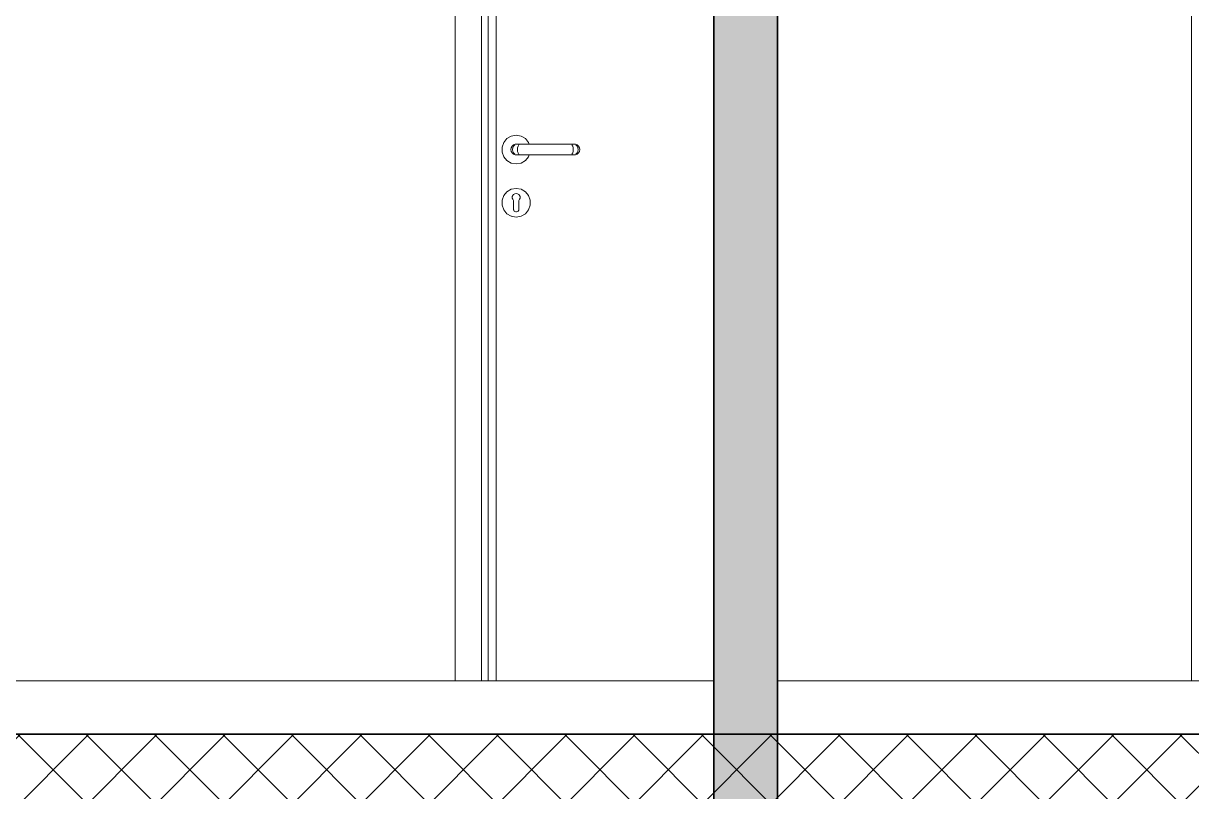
# Model space of a CAD drawing. Header units: millimetres. Extents: x -15634 to 67596, y -3027 to 55843.
# Drawn here: x 38294 to 40494, y 14887 to 16333 of the extents above; entities that cross this region are included whole.
import ezdxf

# ---------------------------------------------------------------- set-up
doc = ezdxf.new("R2010")
doc.units = ezdxf.units.MM
doc.header["$MEASUREMENT"] = 0
doc.set_wipeout_variables(frame=1)
doc.linetypes.add('Wipeout_Contour', pattern=[1000, 0, -1000])
doc.layers.add('Structural - Bearing', color=7, linetype='Continuous')
for name, color, linetype, lineweight in [('Structural - Bearing_Pen_No__1', 7, 'Continuous', 13), ('Structural - Bearing_Pen_No__101', 252, 'Continuous', 13), ('Structural - Bearing_Pen_No__7', 7, 'Continuous', 35)]:
    doc.layers.add(name, color=color, linetype=linetype, lineweight=lineweight)
doc.layers.add('Structural - Bearing_Pen_No__61', color=7, linetype='Continuous', lineweight=20, true_color=0x6a6a6a)
doc.layers.add('Structural - Bearing_Pen_No__82', color=7, linetype='Continuous', lineweight=20, true_color=0xaaaaaa)

msp = doc.modelspace()

# ---------------------------------------------------------------- wipeouts: each hides what was drawn before it
at = {"color": 254, "linetype": 'Wipeout_Contour', "lineweight": 0, "ltscale": 169472.990675}
msp.add_wipeout([(39169.4, 17170.6), (39157.4, 17182.6), (39157.4, 15095.6), (39169.4, 15095.6)], dxfattribs=at).dxf.layer = 'Structural - Bearing'
at = {"color": 254, "linetype": 'Wipeout_Contour', "lineweight": 0, "ltscale": 1187063.374029615}
msp.add_wipeout([(39195.8, 16100.3), (39195.8, 16090.9), (39199, 16082.1), (39205, 16074.9), (39213.1, 16070.2), (39222.4, 16068.6), (39231.6, 16070.2), (39239.7, 16074.9), (39245.7, 16082.1), (39247.1, 16085.8), (39220.6, 16085.8), (39217.4, 16086.9), (39214.7, 16089.2), (39213, 16092.2), (39212.4, 16095.6), (39213, 16099), (39214.7, 16102), (39217.4, 16104.3), (39220.6, 16105.5), (39237.6, 16105.5), (39247.1, 16105.5), (39245.7, 16109.1), (39239.7, 16116.3), (39231.6, 16121), (39222.4, 16122.6), (39213.1, 16121), (39205, 16116.3), (39199, 16109.1)], dxfattribs=at).dxf.layer = 'Structural - Bearing'
at = {"color": 254, "linetype": 'Wipeout_Contour', "lineweight": 0, "ltscale": 174301.033933}
msp.add_wipeout([(40494.3, 16095.6), (40494.3, 16092.2), (40494.4, 16092.2), (40494.4, 16095.6)], dxfattribs=at).dxf.layer = 'Structural - Bearing'
at = {"color": 254, "linetype": 'Wipeout_Contour', "lineweight": 0, "ltscale": 296606.630744}
msp.add_wipeout([(39228.8, 16009.4), (39229.7, 16007), (39229.8, 16004.4), (39229.7, 16004.4), (39239.7, 16016.2), (39231.6, 16020.9), (39227.8, 16010.5)], dxfattribs=at).dxf.layer = 'Structural - Bearing'

# ---------------------------------------------------------------- next in the draw order: wipeouts: each hides what was drawn before it
at = {"color": 254, "linetype": 'Wipeout_Contour', "lineweight": 0, "ltscale": 169383.323485}
msp.add_wipeout([(39107.4, 15095.6), (39157.4, 15095.6), (39157.4, 17182.6), (39107.4, 17232.6)], dxfattribs=at).dxf.layer = 'Structural - Bearing'
at = {"color": 254, "linetype": 'Wipeout_Contour', "lineweight": 0, "ltscale": 169506.056682}
msp.add_wipeout([(39169.4, 15095.6), (39184.4, 15095.6), (39184.4, 17155.6), (39169.4, 17155.6)], dxfattribs=at).dxf.layer = 'Structural - Bearing'
at = {"color": 254, "linetype": 'Wipeout_Contour', "lineweight": 0, "ltscale": 174317.236585}
msp.add_wipeout([(40494.3, 16105.5), (40494.3, 16104.3), (40494.4, 16104.3), (40494.4, 16105.5)], dxfattribs=at).dxf.layer = 'Structural - Bearing'
at = {"color": 254, "linetype": 'Wipeout_Contour', "lineweight": 0, "ltscale": 169553.041326}
msp.add_wipeout([(39215.4, 16095.6), (39212.4, 16095.6), (39213, 16092.2), (39216, 16092.2)], dxfattribs=at).dxf.layer = 'Structural - Bearing'
at = {"color": 254, "linetype": 'Wipeout_Contour', "lineweight": 0, "ltscale": 174296.286249}
msp.add_wipeout([(40494.3, 16092.2), (40494.3, 16089.2), (40494.4, 16089.2), (40494.4, 16092.2)], dxfattribs=at).dxf.layer = 'Structural - Bearing'
at = {"color": 254, "linetype": 'Wipeout_Contour', "lineweight": 0, "ltscale": 254233.618228}
msp.add_wipeout([(39228.9, 16002), (39227.4, 16000), (39227.4, 15998.5), (39245.7, 16009.1), (39239.7, 16016.2), (39229.7, 16004.4)], dxfattribs=at).dxf.layer = 'Structural - Bearing'

# ---------------------------------------------------------------- next in the draw order: wipeouts: each hides what was drawn before it
at = {"color": 254, "linetype": 'Wipeout_Contour', "lineweight": 0, "ltscale": 169591.868011}
msp.add_wipeout([(39217.4, 16104.3), (39219.9, 16104.3), (39222.8, 16105.5), (39220.6, 16105.5)], dxfattribs=at).dxf.layer = 'Structural - Bearing'
at = {"color": 254, "linetype": 'Wipeout_Contour', "lineweight": 0, "ltscale": 174314.708852}
msp.add_wipeout([(40494.3, 16104.3), (40494.3, 16102), (40494.4, 16102), (40494.4, 16104.3)], dxfattribs=at).dxf.layer = 'Structural - Bearing'
at = {"color": 254, "linetype": 'Wipeout_Contour', "lineweight": 0, "ltscale": 169552.245201}
msp.add_wipeout([(39213, 16092.2), (39214.7, 16089.2), (39217.5, 16089.2), (39216, 16092.2)], dxfattribs=at).dxf.layer = 'Structural - Bearing'
at = {"color": 254, "linetype": 'Wipeout_Contour', "lineweight": 0, "ltscale": 174292.416482}
msp.add_wipeout([(40494.3, 16089.2), (40494.3, 16086.9), (40494.4, 16086.9), (40494.4, 16089.2)], dxfattribs=at).dxf.layer = 'Structural - Bearing'
at = {"color": 254, "linetype": 'Wipeout_Contour', "lineweight": 0, "ltscale": 169518.400087}
msp.add_wipeout([(39239.7, 16016.3), (39231.6, 16021), (39231.6, 16020.9), (39239.7, 16016.2)], dxfattribs=at).dxf.layer = 'Structural - Bearing'

# ---------------------------------------------------------------- next in the draw order: wipeouts: each hides what was drawn before it
at = {"color": 254, "linetype": 'Wipeout_Contour', "lineweight": 0, "ltscale": 169578.884758}
msp.add_wipeout([(39214.7, 16102), (39217.5, 16102), (39219.9, 16104.3), (39217.4, 16104.3)], dxfattribs=at).dxf.layer = 'Structural - Bearing'
at = {"color": 254, "linetype": 'Wipeout_Contour', "lineweight": 0, "ltscale": 169555.969822}
msp.add_wipeout([(39217.5, 16089.2), (39214.7, 16089.2), (39217.4, 16086.9), (39219.9, 16086.9)], dxfattribs=at).dxf.layer = 'Structural - Bearing'
at = {"color": 254, "linetype": 'Wipeout_Contour', "lineweight": 0, "ltscale": 174310.836563}
msp.add_wipeout([(40494.3, 16102), (40494.3, 16099), (40494.4, 16099), (40494.4, 16102)], dxfattribs=at).dxf.layer = 'Structural - Bearing'
at = {"color": 254, "linetype": 'Wipeout_Contour', "lineweight": 0, "ltscale": 174289.890942}
msp.add_wipeout([(40494.3, 16086.9), (40494.3, 16085.8), (40494.4, 16085.8), (40494.4, 16086.9)], dxfattribs=at).dxf.layer = 'Structural - Bearing'
at = {"color": 254, "linetype": 'Wipeout_Contour', "lineweight": 0, "ltscale": 254216.659654}
msp.add_wipeout([(39227.1, 16011.3), (39227.8, 16010.5), (39231.6, 16020.9), (39222.4, 16022.5), (39222.4, 16013), (39224.9, 16012.6)], dxfattribs=at).dxf.layer = 'Structural - Bearing'

# ---------------------------------------------------------------- next in the draw order: wipeouts: each hides what was drawn before it
at = {"color": 254, "linetype": 'Wipeout_Contour', "lineweight": 0, "ltscale": 169567.202523}
msp.add_wipeout([(39214.7, 16102), (39213, 16099), (39216, 16099), (39217.5, 16102)], dxfattribs=at).dxf.layer = 'Structural - Bearing'
at = {"color": 254, "linetype": 'Wipeout_Contour', "lineweight": 0, "ltscale": 169563.76035}
msp.add_wipeout([(39217.4, 16086.9), (39220.6, 16085.8), (39222.8, 16085.8), (39219.9, 16086.9)], dxfattribs=at).dxf.layer = 'Structural - Bearing'
at = {"color": 254, "linetype": 'Wipeout_Contour', "lineweight": 0, "ltscale": 174306.087206}
msp.add_wipeout([(40494.3, 16099), (40494.3, 16095.6), (40494.4, 16095.6), (40494.4, 16099)], dxfattribs=at).dxf.layer = 'Structural - Bearing'
at = {"color": 254, "linetype": 'Wipeout_Contour', "lineweight": 0, "ltscale": 169491.092005}
msp.add_wipeout([(39231.6, 16021), (39222.4, 16022.6), (39222.4, 16022.5), (39231.6, 16020.9)], dxfattribs=at).dxf.layer = 'Structural - Bearing'
at = {"color": 254, "linetype": 'Wipeout_Contour', "lineweight": 0, "ltscale": 169498.076828}
msp.add_wipeout([(39227.4, 15996.5), (39248.9, 16000.3), (39245.7, 16009.1), (39227.4, 15998.5)], dxfattribs=at).dxf.layer = 'Structural - Bearing'

# ---------------------------------------------------------------- next in the draw order: wipeouts: each hides what was drawn before it
at = {"color": 254, "linetype": 'Wipeout_Contour', "lineweight": 0, "ltscale": 175125.32309}
msp.add_wipeout([(40494.3, 17167.6), (40494.3, 16105.5), (40494.4, 16105.5), (40494.4, 17167.6)], dxfattribs=at).dxf.layer = 'Structural - Bearing'
at = {"color": 254, "linetype": 'Wipeout_Contour', "lineweight": 0, "ltscale": 169558.236071}
msp.add_wipeout([(39213, 16099), (39212.4, 16095.6), (39215.4, 16095.6), (39216, 16099)], dxfattribs=at).dxf.layer = 'Structural - Bearing'
at = {"color": 254, "linetype": 'Wipeout_Contour', "lineweight": 0, "ltscale": 173577.525118}
msp.add_wipeout([(40494.4, 16085.8), (40494.3, 16085.8), (40494.3, 15095.6), (40494.4, 15095.6)], dxfattribs=at).dxf.layer = 'Structural - Bearing'
at = {"color": 254, "linetype": 'Wipeout_Contour', "lineweight": 0, "ltscale": 254174.962944}
msp.add_wipeout([(39219.8, 16012.6), (39222.4, 16013), (39222.4, 16022.5), (39213.2, 16020.9), (39216.9, 16010.5), (39217.6, 16011.3)], dxfattribs=at).dxf.layer = 'Structural - Bearing'
at = {"color": 254, "linetype": 'Wipeout_Contour', "lineweight": 0, "ltscale": 211803.168116}
msp.add_wipeout([(39231.6, 15970.3), (39239.7, 15975), (39227.4, 15989.6), (39227.4, 15983.1), (39227.2, 15982.3)], dxfattribs=at).dxf.layer = 'Structural - Bearing'

# ---------------------------------------------------------------- next in the draw order: wipeouts: each hides what was drawn before it
at = {"color": 254, "linetype": 'Wipeout_Contour', "lineweight": 0, "ltscale": 169575.568207}
msp.add_wipeout([(39215.4, 16095.6), (39216, 16092.2), (39225, 16092.2), (39224.7, 16095.6)], dxfattribs=at).dxf.layer = 'Structural - Bearing'
at = {"color": 254, "linetype": 'Wipeout_Contour', "lineweight": 0, "ltscale": 169456.952966}
msp.add_wipeout([(39222.4, 16022.6), (39213.1, 16021), (39213.2, 16020.9), (39222.4, 16022.5)], dxfattribs=at).dxf.layer = 'Structural - Bearing'
at = {"color": 254, "linetype": 'Wipeout_Contour', "lineweight": 0, "ltscale": 169465.561059}
msp.add_wipeout([(39227.4, 15989.6), (39239.7, 15975), (39245.7, 15982.2), (39227.4, 15992.7)], dxfattribs=at).dxf.layer = 'Structural - Bearing'
at = {"color": 254, "linetype": 'Wipeout_Contour', "lineweight": 0, "ltscale": 172796.393903}
msp.add_wipeout([(40494.3, 15095.6), (40494.3, 14995.6), (40494.4, 14995.6), (40494.4, 15095.6)], dxfattribs=at).dxf.layer = 'Structural - Bearing'

# ---------------------------------------------------------------- next in the draw order: wipeouts: each hides what was drawn before it
at = {"color": 254, "linetype": 'Wipeout_Contour', "lineweight": 0, "ltscale": 173302.934939}
msp.add_wipeout([(39714.4, 14995.6), (40494.3, 14995.6), (40494.3, 17695.6), (39714.4, 17695.6)], dxfattribs=at).dxf.layer = 'Structural - Bearing'
at = {"color": 254, "linetype": 'Wipeout_Contour', "lineweight": 0, "ltscale": 169608.680969}
msp.add_wipeout([(39222.8, 16105.5), (39219.9, 16104.3), (39227.3, 16104.3), (39229, 16105.5)], dxfattribs=at).dxf.layer = 'Structural - Bearing'
at = {"color": 254, "linetype": 'Wipeout_Contour', "lineweight": 0, "ltscale": 169573.710111}
msp.add_wipeout([(39216, 16092.2), (39217.5, 16089.2), (39225.9, 16089.2), (39225, 16092.2)], dxfattribs=at).dxf.layer = 'Structural - Bearing'
at = {"color": 254, "linetype": 'Wipeout_Contour', "lineweight": 0, "ltscale": 169481.959283}
msp.add_wipeout([(39227.4, 15992.7), (39245.7, 15982.2), (39248.9, 15990.9), (39227.4, 15994.7)], dxfattribs=at).dxf.layer = 'Structural - Bearing'

# ---------------------------------------------------------------- next in the draw order: linework, layer by layer
at = {"layer": 'Structural - Bearing_Pen_No__1', "color": 7, "linetype": 'Continuous', "lineweight": 13}
for p, q in [((39714.4, 14995.6), (39714.4, 17895.6)), ((39714.4, 12095.6), (39714.4, 14995.6)), ((39714.4, 14995.6), (43944.4, 14995.6))]:
    msp.add_line(p, q, dxfattribs=at)
at = {"layer": 'Structural - Bearing_Pen_No__61', "color": 251, "linetype": 'Continuous', "lineweight": 20, "true_color": 0x6a6a6a}
msp.add_lwpolyline([(39714.4, 15095.6), (43944.4, 15095.6)], dxfattribs=at)
at = {"layer": 'Structural - Bearing_Pen_No__82', "color": 253, "linetype": 'Continuous', "lineweight": 20, "true_color": 0xaaaaaa}
msp.add_line((40494.3, 15095.6), (40494.3, 17695.6), dxfattribs=at)

# ---------------------------------------------------------------- next in the draw order: wipeouts: each hides what was drawn before it
at = {"color": 254, "linetype": 'Wipeout_Contour', "lineweight": 0, "ltscale": 169598.363629}
msp.add_wipeout([(39219.9, 16104.3), (39217.5, 16102), (39225.9, 16102), (39227.3, 16104.3)], dxfattribs=at).dxf.layer = 'Structural - Bearing'
at = {"color": 254, "linetype": 'Wipeout_Contour', "lineweight": 0, "ltscale": 169575.451306}
msp.add_wipeout([(39217.5, 16089.2), (39219.9, 16086.9), (39227.3, 16086.9), (39225.9, 16089.2)], dxfattribs=at).dxf.layer = 'Structural - Bearing'
at = {"color": 254, "linetype": 'Wipeout_Contour', "lineweight": 0, "ltscale": 169492.837646}
msp.add_wipeout([(39227.4, 15994.7), (39248.9, 15990.9), (39248.9, 16000.3), (39227.4, 15996.5)], dxfattribs=at).dxf.layer = 'Structural - Bearing'

# ---------------------------------------------------------------- next in the draw order: wipeouts: each hides what was drawn before it
at = {"color": 254, "linetype": 'Wipeout_Contour', "lineweight": 0, "ltscale": 169588.665556}
msp.add_wipeout([(39217.5, 16102), (39216, 16099), (39225, 16099), (39225.9, 16102)], dxfattribs=at).dxf.layer = 'Structural - Bearing'
at = {"color": 254, "linetype": 'Wipeout_Contour', "lineweight": 0, "ltscale": 169580.576084}
msp.add_wipeout([(39219.9, 16086.9), (39222.8, 16085.8), (39229, 16085.8), (39227.3, 16086.9)], dxfattribs=at).dxf.layer = 'Structural - Bearing'
at = {"color": 254, "linetype": 'Wipeout_Contour', "lineweight": 0, "ltscale": 296491.752848}
msp.add_wipeout([(39216, 16009.4), (39216.9, 16010.5), (39213.2, 16020.9), (39205.1, 16016.2), (39215, 16004.4), (39215, 16004.4), (39215, 16007)], dxfattribs=at).dxf.layer = 'Structural - Bearing'
at = {"color": 254, "linetype": 'Wipeout_Contour', "lineweight": 0, "ltscale": 169540.603545}
msp.add_wipeout([(39249, 16000.3), (39245.7, 16009.1), (39245.7, 16009.1), (39248.9, 16000.3)], dxfattribs=at).dxf.layer = 'Structural - Bearing'
at = {"color": 254, "linetype": 'Wipeout_Contour', "lineweight": 0, "ltscale": 338839.016433}
msp.add_wipeout([(39227.1, 15981.4), (39226.2, 15979.9), (39224.9, 15978.8), (39223.2, 15978.2), (39222.4, 15978.2), (39222.4, 15968.7), (39231.6, 15970.3), (39227.2, 15982.3)], dxfattribs=at).dxf.layer = 'Structural - Bearing'

# ---------------------------------------------------------------- next in the draw order: wipeouts: each hides what was drawn before it
at = {"color": 254, "linetype": 'Wipeout_Contour', "lineweight": 0, "ltscale": 169580.762269}
msp.add_wipeout([(39216, 16099), (39215.4, 16095.6), (39224.7, 16095.6), (39225, 16099)], dxfattribs=at).dxf.layer = 'Structural - Bearing'
at = {"color": 254, "linetype": 'Wipeout_Contour', "lineweight": 0, "ltscale": 169420.11085}
msp.add_wipeout([(39213.1, 16021), (39205, 16016.3), (39205.1, 16016.2), (39213.2, 16020.9)], dxfattribs=at).dxf.layer = 'Structural - Bearing'
at = {"color": 254, "linetype": 'Wipeout_Contour', "lineweight": 0, "ltscale": 169448.98559}
msp.add_wipeout([(39231.6, 15970.2), (39239.7, 15974.9), (39239.7, 15975), (39231.6, 15970.3)], dxfattribs=at).dxf.layer = 'Structural - Bearing'

# ---------------------------------------------------------------- next in the draw order: wipeouts: each hides what was drawn before it
at = {"color": 254, "linetype": 'Wipeout_Contour', "lineweight": 0, "ltscale": 169613.33444}
msp.add_wipeout([(39236.1, 16095.6), (39224.7, 16095.6), (39225, 16092.2), (39236.1, 16092.2)], dxfattribs=at).dxf.layer = 'Structural - Bearing'
at = {"color": 254, "linetype": 'Wipeout_Contour', "lineweight": 0, "ltscale": 254112.053454}
msp.add_wipeout([(39215.8, 16002), (39215, 16004.4), (39205.1, 16016.2), (39199.1, 16009.1), (39217.4, 15998.5), (39217.4, 16000)], dxfattribs=at).dxf.layer = 'Structural - Bearing'
at = {"color": 254, "linetype": 'Wipeout_Contour', "lineweight": 0, "ltscale": 338788.766165}
msp.add_wipeout([(39221.5, 15978.2), (39219.9, 15978.8), (39218.5, 15979.9), (39217.7, 15981.4), (39217.5, 15982.3), (39213.2, 15970.3), (39222.4, 15968.7), (39222.4, 15978.2)], dxfattribs=at).dxf.layer = 'Structural - Bearing'
at = {"color": 254, "linetype": 'Wipeout_Contour', "lineweight": 0, "ltscale": 169484.081302}
msp.add_wipeout([(39239.7, 15974.9), (39245.7, 15982.1), (39245.7, 15982.2), (39239.7, 15975)], dxfattribs=at).dxf.layer = 'Structural - Bearing'

# ---------------------------------------------------------------- next in the draw order: wipeouts: each hides what was drawn before it
at = {"color": 254, "linetype": 'Wipeout_Contour', "lineweight": 0, "ltscale": 169637.489912}
msp.add_wipeout([(39229, 16105.5), (39227.3, 16104.3), (39236.7, 16104.3), (39237.1, 16105.5)], dxfattribs=at).dxf.layer = 'Structural - Bearing'
at = {"color": 254, "linetype": 'Wipeout_Contour', "lineweight": 0, "ltscale": 169609.825163}
msp.add_wipeout([(39236.1, 16092.2), (39225, 16092.2), (39225.9, 16089.2), (39236.4, 16089.2)], dxfattribs=at).dxf.layer = 'Structural - Bearing'
at = {"color": 254, "linetype": 'Wipeout_Contour', "lineweight": 0, "ltscale": 169385.002299}
msp.add_wipeout([(39205, 16016.3), (39199, 16009.1), (39199.1, 16009.1), (39205.1, 16016.2)], dxfattribs=at).dxf.layer = 'Structural - Bearing'
at = {"color": 254, "linetype": 'Wipeout_Contour', "lineweight": 0, "ltscale": 169513.198103}
msp.add_wipeout([(39245.7, 15982.1), (39249, 15990.9), (39248.9, 15990.9), (39245.7, 15982.2)], dxfattribs=at).dxf.layer = 'Structural - Bearing'
at = {"color": 254, "linetype": 'Wipeout_Contour', "lineweight": 0, "ltscale": 169412.141787}
msp.add_wipeout([(39222.4, 15968.6), (39231.6, 15970.2), (39231.6, 15970.3), (39222.4, 15968.7)], dxfattribs=at).dxf.layer = 'Structural - Bearing'

# ---------------------------------------------------------------- next in the draw order: wipeouts: each hides what was drawn before it
at = {"color": 254, "linetype": 'Wipeout_Contour', "lineweight": 0, "ltscale": 169631.36445}
msp.add_wipeout([(39227.3, 16104.3), (39225.9, 16102), (39236.4, 16102), (39236.7, 16104.3)], dxfattribs=at).dxf.layer = 'Structural - Bearing'
at = {"color": 254, "linetype": 'Wipeout_Contour', "lineweight": 0, "ltscale": 169608.45655}
msp.add_wipeout([(39225.9, 16089.2), (39227.3, 16086.9), (39236.7, 16086.9), (39236.4, 16089.2)], dxfattribs=at).dxf.layer = 'Structural - Bearing'
at = {"color": 254, "linetype": 'Wipeout_Contour', "lineweight": 0, "ltscale": 169387.087476}
msp.add_wipeout([(39217.4, 15998.5), (39199.1, 16009.1), (39195.9, 16000.3), (39217.4, 15996.5)], dxfattribs=at).dxf.layer = 'Structural - Bearing'
at = {"color": 254, "linetype": 'Wipeout_Contour', "lineweight": 0, "ltscale": 169532.823049}
msp.add_wipeout([(39249, 15990.9), (39249, 16000.3), (39248.9, 16000.3), (39248.9, 15990.9)], dxfattribs=at).dxf.layer = 'Structural - Bearing'

# ---------------------------------------------------------------- next in the draw order: wipeouts: each hides what was drawn before it
at = {"color": 254, "linetype": 'Wipeout_Contour', "lineweight": 0, "ltscale": 169624.777456}
msp.add_wipeout([(39225, 16099), (39236.1, 16099), (39236.4, 16102), (39225.9, 16102)], dxfattribs=at).dxf.layer = 'Structural - Bearing'
at = {"color": 254, "linetype": 'Wipeout_Contour', "lineweight": 0, "ltscale": 169609.389779}
msp.add_wipeout([(39227.3, 16086.9), (39229, 16085.8), (39237.1, 16085.8), (39236.7, 16086.9)], dxfattribs=at).dxf.layer = 'Structural - Bearing'
at = {"color": 254, "linetype": 'Wipeout_Contour', "lineweight": 0, "ltscale": 211724.502335}
msp.add_wipeout([(39205.1, 15975), (39213.2, 15970.3), (39217.5, 15982.3), (39217.4, 15983.1), (39217.4, 15989.6)], dxfattribs=at).dxf.layer = 'Structural - Bearing'

# ---------------------------------------------------------------- next in the draw order: wipeouts: each hides what was drawn before it
at = {"color": 254, "linetype": 'Wipeout_Contour', "lineweight": 0, "ltscale": 169618.527357}
msp.add_wipeout([(39225, 16099), (39224.7, 16095.6), (39236.1, 16095.6), (39236.1, 16099)], dxfattribs=at).dxf.layer = 'Structural - Bearing'
at = {"color": 254, "linetype": 'Wipeout_Contour', "lineweight": 0, "ltscale": 169355.864143}
msp.add_wipeout([(39199, 16009.1), (39195.8, 16000.3), (39195.9, 16000.3), (39199.1, 16009.1)], dxfattribs=at).dxf.layer = 'Structural - Bearing'
at = {"color": 254, "linetype": 'Wipeout_Contour', "lineweight": 0, "ltscale": 169377.987298}
msp.add_wipeout([(39213.1, 15970.2), (39222.4, 15968.6), (39222.4, 15968.7), (39213.2, 15970.3)], dxfattribs=at).dxf.layer = 'Structural - Bearing'

# ---------------------------------------------------------------- next in the draw order: wipeouts: each hides what was drawn before it
at = {"color": 254, "linetype": 'Wipeout_Contour', "lineweight": 0, "ltscale": 169786.936252}
msp.add_wipeout([(39236.1, 16095.6), (39236.1, 16092.2), (39318.6, 16092.2), (39318.7, 16095.6)], dxfattribs=at).dxf.layer = 'Structural - Bearing'
at = {"color": 254, "linetype": 'Wipeout_Contour', "lineweight": 0, "ltscale": 169376.198893}
msp.add_wipeout([(39217.4, 15996.5), (39195.9, 16000.3), (39195.9, 15990.9), (39217.4, 15994.7)], dxfattribs=at).dxf.layer = 'Structural - Bearing'

# ---------------------------------------------------------------- next in the draw order: wipeouts: each hides what was drawn before it
at = {"color": 254, "linetype": 'Wipeout_Contour', "lineweight": 0, "ltscale": 169803.56921}
msp.add_wipeout([(39237.1, 16105.5), (39236.7, 16104.3), (39318, 16104.3), (39317.6, 16105.5)], dxfattribs=at).dxf.layer = 'Structural - Bearing'
at = {"color": 254, "linetype": 'Wipeout_Contour', "lineweight": 0, "ltscale": 169782.062235}
msp.add_wipeout([(39318.6, 16092.2), (39236.1, 16092.2), (39236.4, 16089.2), (39318.4, 16089.2)], dxfattribs=at).dxf.layer = 'Structural - Bearing'
at = {"color": 254, "linetype": 'Wipeout_Contour', "lineweight": 0, "ltscale": 169370.955126}
msp.add_wipeout([(39217.4, 15994.7), (39195.9, 15990.9), (39199.1, 15982.2), (39217.4, 15992.7)], dxfattribs=at).dxf.layer = 'Structural - Bearing'

# ---------------------------------------------------------------- next in the draw order: wipeouts: each hides what was drawn before it
at = {"color": 254, "linetype": 'Wipeout_Contour', "lineweight": 0, "ltscale": 169800.974476}
msp.add_wipeout([(39236.7, 16104.3), (39236.4, 16102), (39318.4, 16102), (39318, 16104.3)], dxfattribs=at).dxf.layer = 'Structural - Bearing'
at = {"color": 254, "linetype": 'Wipeout_Contour', "lineweight": 0, "ltscale": 169778.089413}
msp.add_wipeout([(39236.4, 16089.2), (39236.7, 16086.9), (39318, 16086.9), (39318.4, 16089.2)], dxfattribs=at).dxf.layer = 'Structural - Bearing'
at = {"color": 254, "linetype": 'Wipeout_Contour', "lineweight": 0, "ltscale": 169371.258307}
msp.add_wipeout([(39217.4, 15992.7), (39199.1, 15982.2), (39205.1, 15975), (39217.4, 15989.6)], dxfattribs=at).dxf.layer = 'Structural - Bearing'

# ---------------------------------------------------------------- next in the draw order: wipeouts: each hides what was drawn before it
at = {"color": 254, "linetype": 'Wipeout_Contour', "lineweight": 0, "ltscale": 169796.999399}
msp.add_wipeout([(39236.1, 16099), (39318.6, 16099), (39318.4, 16102), (39236.4, 16102)], dxfattribs=at).dxf.layer = 'Structural - Bearing'
at = {"color": 254, "linetype": 'Wipeout_Contour', "lineweight": 0, "ltscale": 169775.496525}
msp.add_wipeout([(39236.7, 16086.9), (39237.1, 16085.8), (39317.6, 16085.8), (39318, 16086.9)], dxfattribs=at).dxf.layer = 'Structural - Bearing'
at = {"color": 254, "linetype": 'Wipeout_Contour', "lineweight": 0, "ltscale": 169336.219158}
msp.add_wipeout([(39195.8, 16000.3), (39195.8, 15990.9), (39195.9, 15990.9), (39195.9, 16000.3)], dxfattribs=at).dxf.layer = 'Structural - Bearing'
at = {"color": 254, "linetype": 'Wipeout_Contour', "lineweight": 0, "ltscale": 169350.657287}
msp.add_wipeout([(39205, 15974.9), (39213.1, 15970.2), (39213.2, 15970.3), (39205.1, 15975)], dxfattribs=at).dxf.layer = 'Structural - Bearing'

# ---------------------------------------------------------------- next in the draw order: wipeouts: each hides what was drawn before it
at = {"color": 254, "linetype": 'Wipeout_Contour', "lineweight": 0, "ltscale": 169792.123875}
msp.add_wipeout([(39236.1, 16099), (39236.1, 16095.6), (39318.7, 16095.6), (39318.6, 16099)], dxfattribs=at).dxf.layer = 'Structural - Bearing'
at = {"color": 254, "linetype": 'Wipeout_Contour', "lineweight": 0, "ltscale": 169328.4297}
msp.add_wipeout([(39195.8, 15990.9), (39199, 15982.1), (39199.1, 15982.2), (39195.9, 15990.9)], dxfattribs=at).dxf.layer = 'Structural - Bearing'

# ---------------------------------------------------------------- next in the draw order: wipeouts: each hides what was drawn before it
at = {"color": 254, "linetype": 'Wipeout_Contour', "lineweight": 0, "ltscale": 169960.546394}
msp.add_wipeout([(39318.6, 16092.2), (39329.7, 16092.2), (39330, 16095.6), (39318.7, 16095.6)], dxfattribs=at).dxf.layer = 'Structural - Bearing'
at = {"color": 254, "linetype": 'Wipeout_Contour', "lineweight": 0, "ltscale": 169333.444992}
msp.add_wipeout([(39199, 15982.1), (39205, 15974.9), (39205.1, 15975), (39199.1, 15982.2)], dxfattribs=at).dxf.layer = 'Structural - Bearing'

# ---------------------------------------------------------------- next in the draw order: wipeouts: each hides what was drawn before it
at = {"color": 254, "linetype": 'Wipeout_Contour', "lineweight": 0, "ltscale": 169969.655097}
msp.add_wipeout([(39317.6, 16105.5), (39318, 16104.3), (39327.5, 16104.3), (39325.8, 16105.5)], dxfattribs=at).dxf.layer = 'Structural - Bearing'
at = {"color": 254, "linetype": 'Wipeout_Contour', "lineweight": 0, "ltscale": 169954.307307}
msp.add_wipeout([(39318.6, 16092.2), (39318.4, 16089.2), (39328.8, 16089.2), (39329.7, 16092.2)], dxfattribs=at).dxf.layer = 'Structural - Bearing'
at = {"color": 254, "linetype": 'Wipeout_Contour', "lineweight": 0, "ltscale": 1143710.739595404}
msp.add_wipeout([(39215, 16007), (39215, 16004.4), (39215.8, 16002), (39217.4, 16000), (39217.4, 15983.1), (39217.7, 15981.4), (39218.5, 15979.9), (39219.9, 15978.8), (39221.5, 15978.2), (39223.2, 15978.2), (39224.9, 15978.8), (39226.2, 15979.9), (39227.1, 15981.4), (39227.4, 15983.1), (39227.4, 16000), (39228.9, 16002), (39229.7, 16004.4), (39229.8, 16004.4), (39229.7, 16007), (39228.8, 16009.4), (39227.8, 16010.5), (39227.1, 16011.3), (39224.9, 16012.6), (39222.4, 16013), (39219.8, 16012.6), (39217.6, 16011.3), (39216, 16009.4)], dxfattribs=at).dxf.layer = 'Structural - Bearing'

# ---------------------------------------------------------------- next in the draw order: wipeouts: each hides what was drawn before it
at = {"color": 254, "linetype": 'Wipeout_Contour', "lineweight": 0, "ltscale": 169970.591898}
msp.add_wipeout([(39318, 16104.3), (39318.4, 16102), (39328.8, 16102), (39327.5, 16104.3)], dxfattribs=at).dxf.layer = 'Structural - Bearing'
at = {"color": 254, "linetype": 'Wipeout_Contour', "lineweight": 0, "ltscale": 169947.729663}
msp.add_wipeout([(39318.4, 16089.2), (39318, 16086.9), (39327.5, 16086.9), (39328.8, 16089.2)], dxfattribs=at).dxf.layer = 'Structural - Bearing'

# ---------------------------------------------------------------- next in the draw order: wipeouts: each hides what was drawn before it
at = {"color": 254, "linetype": 'Wipeout_Contour', "lineweight": 0, "ltscale": 169941.60985}
msp.add_wipeout([(39318, 16086.9), (39317.6, 16085.8), (39325.8, 16085.8), (39327.5, 16086.9)], dxfattribs=at).dxf.layer = 'Structural - Bearing'
at = {"color": 254, "linetype": 'Wipeout_Contour', "lineweight": 0, "ltscale": 169969.22935}
msp.add_wipeout([(39328.8, 16102), (39318.4, 16102), (39318.6, 16099), (39329.7, 16099)], dxfattribs=at).dxf.layer = 'Structural - Bearing'

# ---------------------------------------------------------------- next in the draw order: wipeouts: each hides what was drawn before it
at = {"color": 254, "linetype": 'Wipeout_Contour', "lineweight": 0, "ltscale": 169965.728724}
msp.add_wipeout([(39329.7, 16099), (39318.6, 16099), (39318.7, 16095.6), (39330, 16095.6)], dxfattribs=at).dxf.layer = 'Structural - Bearing'

# ---------------------------------------------------------------- next in the draw order: wipeouts: each hides what was drawn before it
at = {"color": 254, "linetype": 'Wipeout_Contour', "lineweight": 0, "ltscale": 169998.326899}
msp.add_wipeout([(39330, 16095.6), (39329.7, 16092.2), (39338.8, 16092.2), (39339.3, 16095.6)], dxfattribs=at).dxf.layer = 'Structural - Bearing'

# ---------------------------------------------------------------- next in the draw order: wipeouts: each hides what was drawn before it
at = {"color": 254, "linetype": 'Wipeout_Contour', "lineweight": 0, "ltscale": 169998.474281}
msp.add_wipeout([(39325.8, 16105.5), (39327.5, 16104.3), (39334.8, 16104.3), (39331.9, 16105.5)], dxfattribs=at).dxf.layer = 'Structural - Bearing'
at = {"color": 254, "linetype": 'Wipeout_Contour', "lineweight": 0, "ltscale": 169990.435855}
msp.add_wipeout([(39329.7, 16092.2), (39328.8, 16089.2), (39337.2, 16089.2), (39338.8, 16092.2)], dxfattribs=at).dxf.layer = 'Structural - Bearing'

# ---------------------------------------------------------------- next in the draw order: wipeouts: each hides what was drawn before it
at = {"color": 254, "linetype": 'Wipeout_Contour', "lineweight": 0, "ltscale": 170003.604805}
msp.add_wipeout([(39327.5, 16104.3), (39328.8, 16102), (39337.2, 16102), (39334.8, 16104.3)], dxfattribs=at).dxf.layer = 'Structural - Bearing'
at = {"color": 254, "linetype": 'Wipeout_Contour', "lineweight": 0, "ltscale": 169980.746974}
msp.add_wipeout([(39328.8, 16089.2), (39327.5, 16086.9), (39334.8, 16086.9), (39337.2, 16089.2)], dxfattribs=at).dxf.layer = 'Structural - Bearing'

# ---------------------------------------------------------------- next in the draw order: wipeouts: each hides what was drawn before it
at = {"color": 254, "linetype": 'Wipeout_Contour', "lineweight": 0, "ltscale": 169970.433767}
msp.add_wipeout([(39327.5, 16086.9), (39325.8, 16085.8), (39331.9, 16085.8), (39334.8, 16086.9)], dxfattribs=at).dxf.layer = 'Structural - Bearing'
at = {"color": 254, "linetype": 'Wipeout_Contour', "lineweight": 0, "ltscale": 170005.354758}
msp.add_wipeout([(39328.8, 16102), (39329.7, 16099), (39338.8, 16099), (39337.2, 16102)], dxfattribs=at).dxf.layer = 'Structural - Bearing'

# ---------------------------------------------------------------- next in the draw order: wipeouts: each hides what was drawn before it
at = {"color": 254, "linetype": 'Wipeout_Contour', "lineweight": 0, "ltscale": 170003.50809}
msp.add_wipeout([(39329.7, 16099), (39330, 16095.6), (39339.3, 16095.6), (39338.8, 16099)], dxfattribs=at).dxf.layer = 'Structural - Bearing'

# ---------------------------------------------------------------- next in the draw order: wipeouts: each hides what was drawn before it
at = {"color": 254, "linetype": 'Wipeout_Contour', "lineweight": 0, "ltscale": 170020.863556}
msp.add_wipeout([(39339.3, 16095.6), (39338.8, 16092.2), (39341.8, 16092.2), (39342.4, 16095.6)], dxfattribs=at).dxf.layer = 'Structural - Bearing'

# ---------------------------------------------------------------- next in the draw order: wipeouts: each hides what was drawn before it
at = {"color": 254, "linetype": 'Wipeout_Contour', "lineweight": 0, "ltscale": 170015.293964}
msp.add_wipeout([(39334.1, 16105.5), (39331.9, 16105.5), (39334.8, 16104.3), (39337.4, 16104.3)], dxfattribs=at).dxf.layer = 'Structural - Bearing'
at = {"color": 254, "linetype": 'Wipeout_Contour', "lineweight": 0, "ltscale": 170011.909946}
msp.add_wipeout([(39337.2, 16089.2), (39340, 16089.2), (39341.8, 16092.2), (39338.8, 16092.2)], dxfattribs=at).dxf.layer = 'Structural - Bearing'

# ---------------------------------------------------------------- next in the draw order: wipeouts: each hides what was drawn before it
at = {"color": 254, "linetype": 'Wipeout_Contour', "lineweight": 0, "ltscale": 170023.091785}
msp.add_wipeout([(39334.8, 16104.3), (39337.2, 16102), (39340, 16102), (39337.4, 16104.3)], dxfattribs=at).dxf.layer = 'Structural - Bearing'
at = {"color": 254, "linetype": 'Wipeout_Contour', "lineweight": 0, "ltscale": 170000.236555}
msp.add_wipeout([(39334.8, 16086.9), (39337.4, 16086.9), (39340, 16089.2), (39337.2, 16089.2)], dxfattribs=at).dxf.layer = 'Structural - Bearing'

# ---------------------------------------------------------------- next in the draw order: wipeouts: each hides what was drawn before it
at = {"color": 254, "linetype": 'Wipeout_Contour', "lineweight": 0, "ltscale": 169987.256214}
msp.add_wipeout([(39331.9, 16085.8), (39334.1, 16085.8), (39337.4, 16086.9), (39334.8, 16086.9)], dxfattribs=at).dxf.layer = 'Structural - Bearing'
at = {"color": 254, "linetype": 'Wipeout_Contour', "lineweight": 0, "ltscale": 170026.826982}
msp.add_wipeout([(39340, 16102), (39337.2, 16102), (39338.8, 16099), (39341.8, 16099)], dxfattribs=at).dxf.layer = 'Structural - Bearing'

# ---------------------------------------------------------------- next in the draw order: wipeouts: each hides what was drawn before it
at = {"color": 254, "linetype": 'Wipeout_Contour', "lineweight": 0, "ltscale": 170026.044067}
msp.add_wipeout([(39341.8, 16099), (39338.8, 16099), (39339.3, 16095.6), (39342.4, 16095.6)], dxfattribs=at).dxf.layer = 'Structural - Bearing'

# ---------------------------------------------------------------- next in the draw order: wipeouts: each hides what was drawn before it
at = {"color": 254, "linetype": 'Wipeout_Contour', "lineweight": 0, "ltscale": 339229.214615}
msp.add_wipeout([(38294.4, 14995.6), (39594.4, 14995.6), (39594.4, 15095.6), (39107.4, 15095.6), (39107.4, 17232.6), (39594.4, 17232.6), (39594.4, 17695.6), (38294.4, 17695.6)], dxfattribs=at).dxf.layer = 'Structural - Bearing'

# ---------------------------------------------------------------- next in the draw order: hatches: boundary and pattern name
at = {"layer": 'Structural - Bearing_Pen_No__1', "linetype": 'Continuous', "lineweight": 13}
h = msp.add_hatch(dxfattribs=at)
h.set_pattern_fill('CONCRETE_BLOCK', style=0, pattern_type=2)
h.set_pattern_definition([(45, (0, 0), (-64.34671, 64.34671), []), (135, (0, 0), (64.34671, 64.34671), [])])
h.paths.add_polyline_path([(-655.6, 14795.6), (44144.4, 14795.6), (44144.4, 14995.6), (-655.6, 14995.6)])
at = {"layer": 'Structural - Bearing_Pen_No__101', "linetype": 'Continuous', "lineweight": 13}
for points in [[(39594.4, 14995.6), (39714.4, 14995.6), (39714.4, 17895.6), (39594.4, 17895.6)], [(39594.4, 12095.6), (39714.4, 12095.6), (39714.4, 14995.6), (39594.4, 14995.6)]]:
    msp.add_hatch(color=252, dxfattribs=at).paths.add_polyline_path(points)

# ---------------------------------------------------------------- next in the draw order: linework, layer by layer
at = {"layer": 'Structural - Bearing_Pen_No__1', "color": 7, "linetype": 'Continuous', "lineweight": 13}
for p, q in [((39594.4, 14995.6), (39594.4, 17895.6)), ((37134.4, 14995.6), (39594.4, 14995.6)), ((39594.4, 12095.6), (39594.4, 14995.6))]:
    msp.add_line(p, q, dxfattribs=at)
at = {"layer": 'Structural - Bearing_Pen_No__61', "color": 251, "linetype": 'Continuous', "lineweight": 20, "true_color": 0x6a6a6a}
msp.add_lwpolyline([(37134.4, 15095.6), (39594.4, 15095.6)], dxfattribs=at)
at = {"layer": 'Structural - Bearing_Pen_No__7', "color": 7, "linetype": 'Continuous', "lineweight": 35, "flags": 128}
for points in [[(39594.4, 14995.6), (39714.4, 14995.6), (39714.4, 17895.6), (39594.4, 17895.6)], [(-655.6, 14795.6), (44144.4, 14795.6), (44144.4, 14995.6), (-655.6, 14995.6)], [(39594.4, 12095.6), (39714.4, 12095.6), (39714.4, 14995.6), (39594.4, 14995.6)]]:
    msp.add_lwpolyline(points, close=True, dxfattribs=at)
at = {"layer": 'Structural - Bearing_Pen_No__82', "color": 253, "linetype": 'Continuous', "lineweight": 20, "true_color": 0xaaaaaa}
for p, q in [((39107.4, 17232.6), (39107.4, 15095.6)), ((39157.4, 15095.6), (39157.4, 17182.6)), ((39169.4, 15095.6), (39169.4, 17170.6)), ((39184.4, 15095.6), (39184.4, 17155.6)), ((39199, 16109.1), (39195.8, 16100.3)), ((39205, 16116.3), (39199, 16109.1)), ((39213.1, 16121), (39205, 16116.3)), ((39222.4, 16122.6), (39213.1, 16121)), ((39217.4, 16104.3), (39214.7, 16102)), ((39220.6, 16105.5), (39217.4, 16104.3)), ((39219.9, 16104.3), (39217.5, 16102)), ((39220.6, 16105.5), (39222.8, 16105.5)), ((39231.6, 16121), (39222.4, 16122.6)), ((39222.8, 16105.5), (39229, 16105.5)), ((39227.3, 16104.3), (39225.9, 16102)), ((39229, 16105.5), (39237.1, 16105.5)), ((39239.7, 16116.3), (39231.6, 16121)), ((39237.1, 16105.5), (39317.6, 16105.5)), ((39245.7, 16109.1), (39239.7, 16116.3)), ((39247.1, 16105.5), (39245.7, 16109.1)), ((39317.6, 16105.5), (39325.8, 16105.5)), ((39325.8, 16105.5), (39331.9, 16105.5)), ((39327.5, 16104.3), (39328.8, 16102)), ((39331.9, 16105.5), (39334.1, 16105.5)), ((39334.1, 16105.5), (39337.4, 16104.3)), ((39334.8, 16104.3), (39337.2, 16102)), ((39337.4, 16104.3), (39340, 16102)), ((39195.8, 16100.3), (39195.8, 16090.9)), ((39195.8, 16090.9), (39199, 16082.1)), ((39199, 16082.1), (39205, 16074.9)), ((39213, 16099), (39212.4, 16095.6)), ((39212.4, 16095.6), (39213, 16092.2)), ((39214.7, 16102), (39213, 16099)), ((39213, 16092.2), (39214.7, 16089.2)), ((39214.7, 16089.2), (39217.4, 16086.9)), ((39216, 16099), (39215.4, 16095.6)), ((39215.4, 16095.6), (39216, 16092.2)), ((39217.5, 16102), (39216, 16099)), ((39216, 16092.2), (39217.5, 16089.2)), ((39217.4, 16086.9), (39220.6, 16085.8)), ((39217.5, 16089.2), (39219.9, 16086.9)), ((39220.6, 16085.8), (39222.8, 16085.8)), ((39222.8, 16085.8), (39229, 16085.8)), ((39225, 16099), (39224.7, 16095.6)), ((39224.7, 16095.6), (39225, 16092.2)), ((39225.9, 16102), (39225, 16099)), ((39225, 16092.2), (39225.9, 16089.2)), ((39225.9, 16089.2), (39227.3, 16086.9)), ((39229, 16085.8), (39237.1, 16085.8)), ((39237.1, 16085.8), (39317.6, 16085.8)), ((39239.7, 16074.9), (39245.7, 16082.1)), ((39245.7, 16082.1), (39247.1, 16085.8)), ((39317.6, 16085.8), (39325.8, 16085.8)), ((39325.8, 16085.8), (39331.9, 16085.8)), ((39328.8, 16089.2), (39327.5, 16086.9)), ((39328.8, 16102), (39329.7, 16099)), ((39329.7, 16092.2), (39328.8, 16089.2)), ((39329.7, 16099), (39330, 16095.6)), ((39330, 16095.6), (39329.7, 16092.2)), ((39331.9, 16085.8), (39334.1, 16085.8)), ((39337.4, 16086.9), (39334.1, 16085.8)), ((39337.2, 16089.2), (39334.8, 16086.9)), ((39337.2, 16102), (39338.8, 16099)), ((39338.8, 16092.2), (39337.2, 16089.2)), ((39340, 16089.2), (39337.4, 16086.9)), ((39338.8, 16099), (39339.3, 16095.6)), ((39339.3, 16095.6), (39338.8, 16092.2)), ((39340, 16102), (39341.8, 16099)), ((39341.8, 16092.2), (39340, 16089.2)), ((39341.8, 16099), (39342.4, 16095.6)), ((39342.4, 16095.6), (39341.8, 16092.2)), ((39205, 16074.9), (39213.1, 16070.2)), ((39213.1, 16070.2), (39222.4, 16068.6)), ((39222.4, 16068.6), (39231.6, 16070.2)), ((39231.6, 16070.2), (39239.7, 16074.9)), ((39205, 16016.3), (39199, 16009.1)), ((39213.1, 16021), (39205, 16016.3)), ((39222.4, 16022.6), (39213.1, 16021)), ((39231.6, 16021), (39222.4, 16022.6)), ((39239.7, 16016.3), (39231.6, 16021)), ((39245.7, 16009.1), (39239.7, 16016.3)), ((39199, 16009.1), (39195.8, 16000.3)), ((39195.8, 16000.3), (39195.8, 15990.9)), ((39215, 16007), (39216, 16009.4)), ((39215, 16004.4), (39215, 16007)), ((39215.8, 16002), (39215, 16004.4)), ((39217.4, 16000), (39215.8, 16002)), ((39216.9, 16010.5), (39216, 16009.4)), ((39216.9, 16010.5), (39217.6, 16011.3)), ((39217.4, 15998.5), (39217.4, 16000)), ((39217.4, 15998.5), (39217.4, 15996.5)), ((39217.4, 15996.5), (39217.4, 15994.7)), ((39217.4, 15994.7), (39217.4, 15992.7)), ((39217.6, 16011.3), (39219.8, 16012.6)), ((39219.8, 16012.6), (39222.4, 16013)), ((39222.4, 16013), (39224.9, 16012.6)), ((39224.9, 16012.6), (39227.1, 16011.3)), ((39227.8, 16010.5), (39227.1, 16011.3)), ((39228.9, 16002), (39227.4, 16000)), ((39227.4, 16000), (39227.4, 15998.5)), ((39227.4, 15998.5), (39227.4, 15996.5)), ((39227.4, 15996.5), (39227.4, 15994.7)), ((39227.4, 15994.7), (39227.4, 15992.7)), ((39227.8, 16010.5), (39228.8, 16009.4)), ((39228.8, 16009.4), (39229.7, 16007)), ((39229.7, 16004.4), (39228.9, 16002)), ((39229.7, 16007), (39229.8, 16004.4)), ((39249, 16000.3), (39245.7, 16009.1)), ((39249, 15990.9), (39249, 16000.3)), ((39195.8, 15990.9), (39199, 15982.1)), ((39199, 15982.1), (39205, 15974.9)), ((39205, 15974.9), (39213.1, 15970.2)), ((39217.4, 15992.7), (39217.4, 15989.6)), ((39217.4, 15989.6), (39217.4, 15983.1)), ((39217.5, 15982.3), (39217.4, 15983.1)), ((39217.7, 15981.4), (39217.5, 15982.3)), ((39218.5, 15979.9), (39217.7, 15981.4)), ((39219.9, 15978.8), (39218.5, 15979.9)), ((39221.5, 15978.2), (39219.9, 15978.8)), ((39222.4, 15978.2), (39221.5, 15978.2)), ((39223.2, 15978.2), (39222.4, 15978.2)), ((39224.9, 15978.8), (39223.2, 15978.2)), ((39226.2, 15979.9), (39224.9, 15978.8)), ((39227.1, 15981.4), (39226.2, 15979.9)), ((39227.2, 15982.3), (39227.1, 15981.4)), ((39227.4, 15983.1), (39227.2, 15982.3)), ((39227.4, 15992.7), (39227.4, 15989.6)), ((39227.4, 15989.6), (39227.4, 15983.1)), ((39231.6, 15970.2), (39239.7, 15974.9)), ((39239.7, 15974.9), (39245.7, 15982.1)), ((39245.7, 15982.1), (39249, 15990.9)), ((39213.1, 15970.2), (39222.4, 15968.6)), ((39222.4, 15968.6), (39231.6, 15970.2)), ((39107.4, 15095.6), (39157.4, 15095.6)), ((39157.4, 15095.6), (39169.4, 15095.6)), ((39594.4, 15095.6), (39169.4, 15095.6))]:
    msp.add_line(p, q, dxfattribs=at)

doc.saveas('drawing.dxf')
